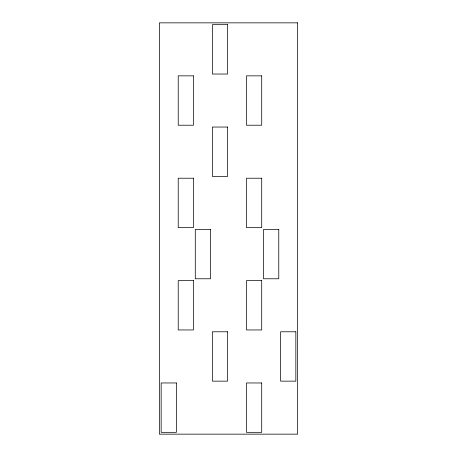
<?xml version="1.0" encoding="UTF-8"?>
<svg xmlns="http://www.w3.org/2000/svg" width="457" height="457" viewBox="0 0 457 457"><rect width="100%" height="100%" fill="white"/><g stroke="black" fill="none" stroke-linecap="round" stroke-linejoin="round"><path stroke-width="0.69" d="M297.656 22.85L159.344 22.85L159.344 434.15L297.656 434.15L297.656 22.85M227.592 24.672L212.351 24.672L212.351 74.034L227.592 74.034L227.592 24.672M193.465 75.856L178.224 75.856L178.224 125.218L193.465 125.218L193.465 75.856M261.712 75.856L246.472 75.856L246.472 125.218L261.712 125.218L261.712 75.856M227.592 127.04L212.351 127.04L212.351 176.408L227.592 176.408L227.592 127.04M193.465 178.224L178.224 178.224L178.224 227.592L193.465 227.592L193.465 178.224M261.712 178.224L246.472 178.224L246.472 227.592L261.712 227.592L261.712 178.224M210.528 229.408L195.288 229.408L195.288 278.776L210.528 278.776L210.528 229.408M278.776 229.408L263.535 229.408L263.535 278.776L278.776 278.776L278.776 229.408M193.465 280.592L178.224 280.592L178.224 329.96L193.465 329.96L193.465 280.592M261.712 280.592L246.472 280.592L246.472 329.96L261.712 329.96L261.712 280.592M227.592 331.782L212.351 331.782L212.351 381.144L227.592 381.144L227.592 331.782M295.839 331.782L280.592 331.782L280.592 381.144L295.839 381.144L295.839 331.782M176.408 382.966L161.161 382.966L161.161 432.328L176.408 432.328L176.408 382.966M261.712 382.966L246.472 382.966L246.472 432.328L261.712 432.328L261.712 382.966"/></g></svg>
